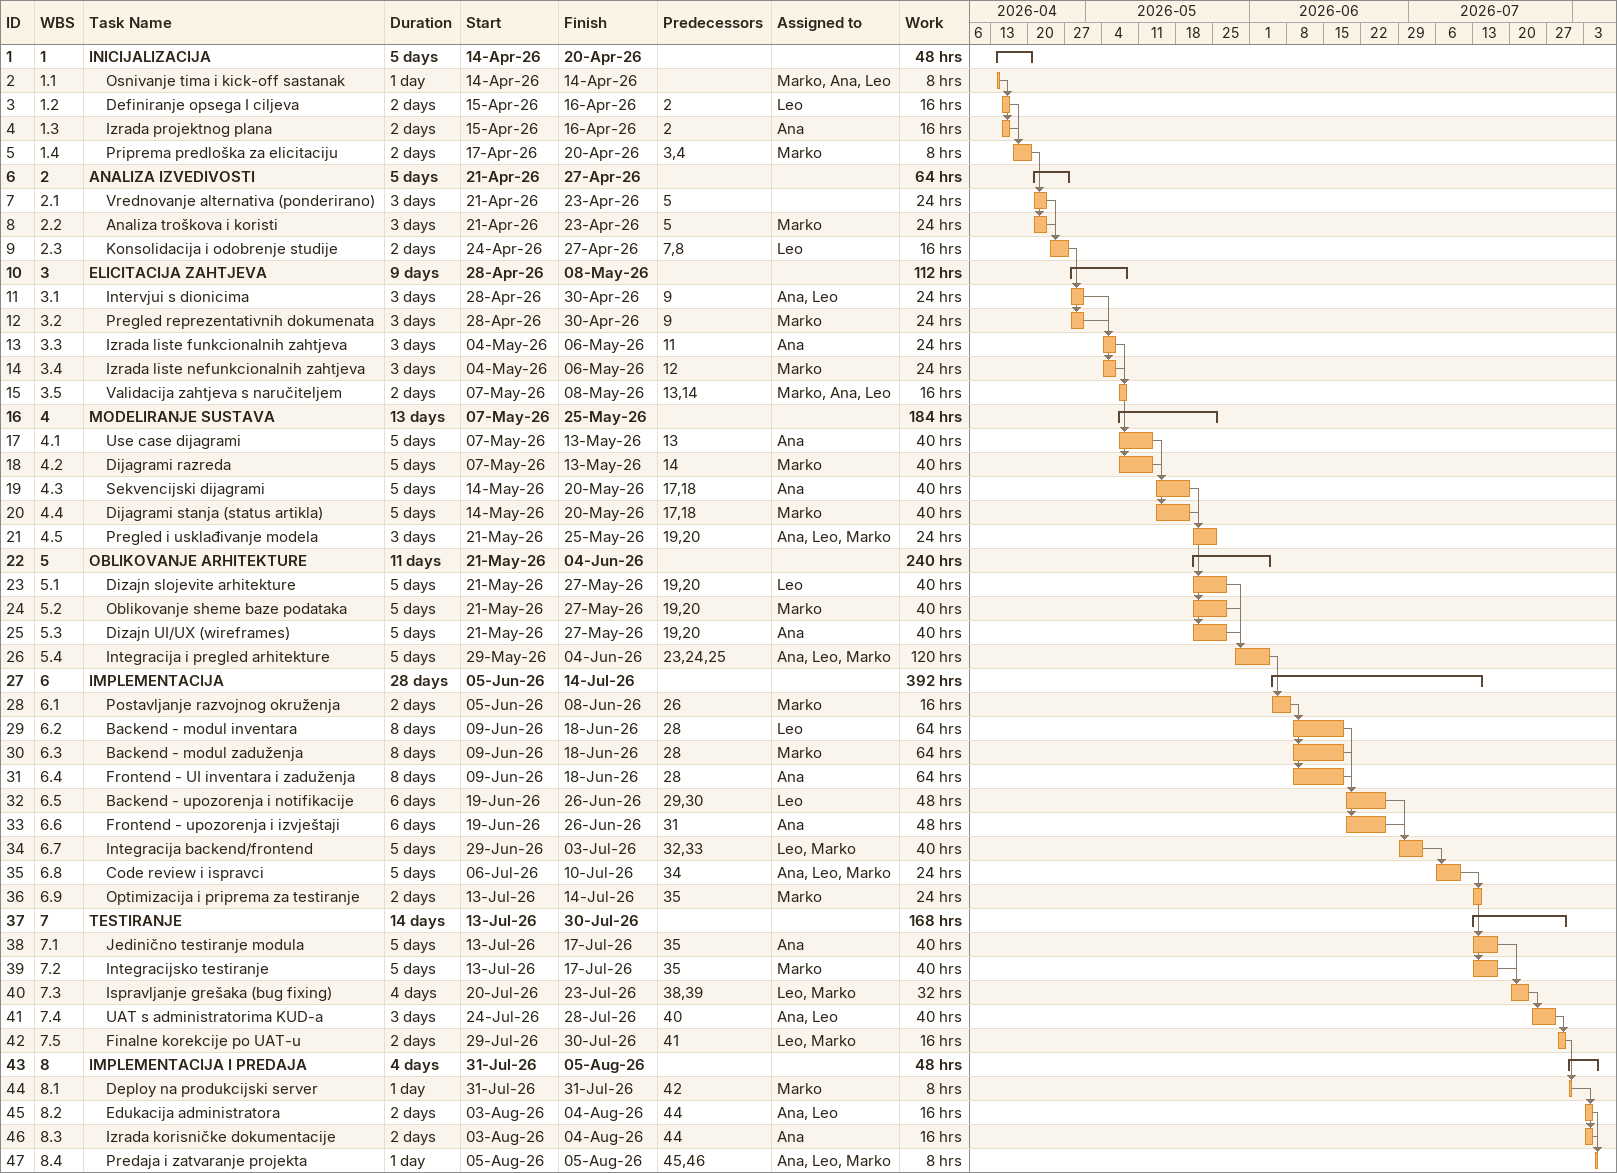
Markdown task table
| ID | WBS | Task | Duration | Start | Finish | Predecessors | Resources | Work (h) |
|---|---|---|---|---|---|---|---|---|
| 1 | 1 | **INICIJALIZACIJA** | 5d | 2026-04-14 | 2026-04-20 |  |  | 48 |
| 2 | 1.1 | Osnivanje tima i kick-off sastanak | 1d | 2026-04-14 | 2026-04-14 |  | Marko, Ana, Leo | 8 |
| 3 | 1.2 | Definiranje opsega I ciljeva | 2d | 2026-04-15 | 2026-04-16 | 2 | Leo | 16 |
| 4 | 1.3 | Izrada projektnog plana | 2d | 2026-04-15 | 2026-04-16 | 2 | Ana | 16 |
| 5 | 1.4 | Priprema predloška za elicitaciju | 2d | 2026-04-17 | 2026-04-20 | 3, 4 | Marko | 8 |
| 6 | 2 | **ANALIZA IZVEDIVOSTI** | 5d | 2026-04-21 | 2026-04-27 |  |  | 64 |
| 7 | 2.1 | Vrednovanje alternativa (ponderirano) | 3d | 2026-04-21 | 2026-04-23 | 5 |  | 24 |
| 8 | 2.2 | Analiza troškova i koristi | 3d | 2026-04-21 | 2026-04-23 | 5 | Marko | 24 |
| 9 | 2.3 | Konsolidacija i odobrenje studije | 2d | 2026-04-24 | 2026-04-27 | 7, 8 | Leo | 16 |
| 10 | 3 | **ELICITACIJA ZAHTJEVA** | 9d | 2026-04-28 | 2026-05-08 |  |  | 112 |
| 11 | 3.1 | Intervjui s dionicima | 3d | 2026-04-28 | 2026-04-30 | 9 | Ana, Leo | 24 |
| 12 | 3.2 | Pregled reprezentativnih dokumenata | 3d | 2026-04-28 | 2026-04-30 | 9 | Marko | 24 |
| 13 | 3.3 | Izrada liste funkcionalnih zahtjeva | 3d | 2026-05-04 | 2026-05-06 | 11 | Ana | 24 |
| 14 | 3.4 | Izrada liste nefunkcionalnih zahtjeva | 3d | 2026-05-04 | 2026-05-06 | 12 | Marko | 24 |
| 15 | 3.5 | Validacija zahtjeva s naručiteljem | 2d | 2026-05-07 | 2026-05-08 | 13, 14 | Marko, Ana, Leo | 16 |
| 16 | 4 | **MODELIRANJE SUSTAVA** | 13d | 2026-05-07 | 2026-05-25 |  |  | 184 |
| 17 | 4.1 | Use case dijagrami | 5d | 2026-05-07 | 2026-05-13 | 13 | Ana | 40 |
| 18 | 4.2 | Dijagrami razreda | 5d | 2026-05-07 | 2026-05-13 | 14 | Marko | 40 |
| 19 | 4.3 | Sekvencijski dijagrami | 5d | 2026-05-14 | 2026-05-20 | 17, 18 | Ana | 40 |
| 20 | 4.4 | Dijagrami stanja (status artikla) | 5d | 2026-05-14 | 2026-05-20 | 17, 18 | Marko | 40 |
| 21 | 4.5 | Pregled i usklađivanje modela | 3d | 2026-05-21 | 2026-05-25 | 19, 20 | Ana, Leo, Marko | 24 |
| 22 | 5 | **OBLIKOVANJE ARHITEKTURE** | 11d | 2026-05-21 | 2026-06-04 |  |  | 240 |
| 23 | 5.1 | Dizajn slojevite arhitekture | 5d | 2026-05-21 | 2026-05-27 | 19, 20 | Leo | 40 |
| 24 | 5.2 | Oblikovanje sheme baze podataka | 5d | 2026-05-21 | 2026-05-27 | 19, 20 | Marko | 40 |
| 25 | 5.3 | Dizajn UI/UX (wireframes) | 5d | 2026-05-21 | 2026-05-27 | 19, 20 | Ana | 40 |
| 26 | 5.4 | Integracija i pregled arhitekture | 5d | 2026-05-29 | 2026-06-04 | 23, 24, 25 | Ana, Leo, Marko | 120 |
| 27 | 6 | **IMPLEMENTACIJA** | 28d | 2026-06-05 | 2026-07-14 |  |  | 392 |
| 28 | 6.1 | Postavljanje razvojnog okruženja | 2d | 2026-06-05 | 2026-06-08 | 26 | Marko | 16 |
| 29 | 6.2 | Backend - modul inventara | 8d | 2026-06-09 | 2026-06-18 | 28 | Leo | 64 |
| 30 | 6.3 | Backend - modul zaduženja | 8d | 2026-06-09 | 2026-06-18 | 28 | Marko | 64 |
| 31 | 6.4 | Frontend - UI inventara i zaduženja | 8d | 2026-06-09 | 2026-06-18 | 28 | Ana | 64 |
| 32 | 6.5 | Backend - upozorenja i notifikacije | 6d | 2026-06-19 | 2026-06-26 | 29, 30 | Leo | 48 |
| 33 | 6.6 | Frontend - upozorenja i izvještaji | 6d | 2026-06-19 | 2026-06-26 | 31 | Ana | 48 |
| 34 | 6.7 | Integracija backend/frontend | 5d | 2026-06-29 | 2026-07-03 | 32, 33 | Leo, Marko | 40 |
| 35 | 6.8 | Code review i ispravci | 5d | 2026-07-06 | 2026-07-10 | 34 | Ana, Leo, Marko | 24 |
| 36 | 6.9 | Optimizacija i priprema za testiranje | 2d | 2026-07-13 | 2026-07-14 | 35 | Marko | 24 |
| 37 | 7 | **TESTIRANJE** | 14d | 2026-07-13 | 2026-07-30 |  |  | 168 |
| 38 | 7.1 | Jedinično testiranje modula | 5d | 2026-07-13 | 2026-07-17 | 35 | Ana | 40 |
| 39 | 7.2 | Integracijsko testiranje | 5d | 2026-07-13 | 2026-07-17 | 35 | Marko | 40 |
| 40 | 7.3 | Ispravljanje grešaka (bug fixing) | 4d | 2026-07-20 | 2026-07-23 | 38, 39 | Leo, Marko | 32 |
| 41 | 7.4 | UAT s administratorima KUD-a | 3d | 2026-07-24 | 2026-07-28 | 40 | Ana, Leo | 40 |
| 42 | 7.5 | Finalne korekcije po UAT-u | 2d | 2026-07-29 | 2026-07-30 | 41 | Leo, Marko | 16 |
| 43 | 8 | **IMPLEMENTACIJA I PREDAJA** | 4d | 2026-07-31 | 2026-08-05 |  |  | 48 |
| 44 | 8.1 | Deploy na produkcijski server | 1d | 2026-07-31 | 2026-07-31 | 42 | Marko | 8 |
| 45 | 8.2 | Edukacija administratora | 2d | 2026-08-03 | 2026-08-04 | 44 | Ana, Leo | 16 |
| 46 | 8.3 | Izrada korisničke dokumentacije | 2d | 2026-08-03 | 2026-08-04 | 44 | Ana | 16 |
| 47 | 8.4 | Predaja i zatvaranje projekta | 1d | 2026-08-05 | 2026-08-05 | 45, 46 | Ana, Leo, Marko | 8 |
